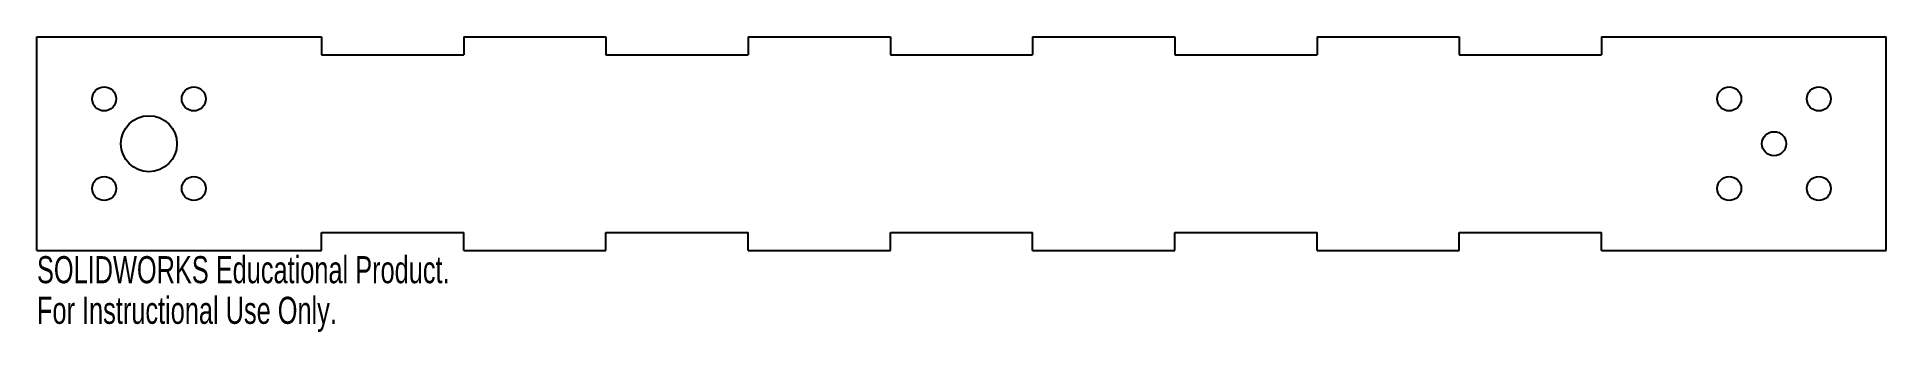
# Model space of a CAD drawing. Header units: millimetres. Extents: x -20 to 310, y -34 to 19.
import ezdxf

# ---------------------------------------------------------------- set-up
doc = ezdxf.new("R2010")
doc.units = ezdxf.units.MM
doc.styles.add('SLDTEXTSTYLE0', font='TXT', dxfattribs={"width": 0.7})

msp = doc.modelspace()

# ---------------------------------------------------------------- linework, layer by layer
at = {"color": 7, "linetype": 'Continuous', "lineweight": 25}
for p, q in [((-20, 19.05), (30.8, 19.05)), ((-20, -19.05), (-20, 19.05)), ((30.8, 19.05), (30.8, 15.875)), ((56.2, 19.05), (81.6, 19.05)), ((56.2, 19.05), (56.2, 15.875)), ((81.6, 19.05), (81.6, 15.875)), ((107, 19.05), (132.4, 19.05)), ((107, 19.05), (107, 15.875)), ((132.4, 19.05), (132.4, 15.875)), ((157.8, 19.05), (183.2, 19.05)), ((157.8, 19.05), (157.8, 15.875)), ((183.2, 19.05), (183.2, 15.875)), ((208.6, 19.05), (234, 19.05)), ((208.6, 19.05), (208.6, 15.875)), ((234, 19.05), (234, 15.875)), ((259.4, 19.05), (310.2, 19.05)), ((259.4, 19.05), (259.4, 15.875)), ((310.2, -19.05), (310.2, 19.05)), ((30.8, 15.875), (56.2, 15.875)), ((81.6, 15.875), (107, 15.875)), ((132.4, 15.875), (157.8, 15.875)), ((183.2, 15.875), (208.6, 15.875)), ((234, 15.875), (259.4, 15.875)), ((30.8, -19.05), (30.8, -15.875)), ((30.8, -15.875), (56.2, -15.875)), ((56.2, -19.05), (56.2, -15.875)), ((81.6, -19.05), (81.6, -15.875)), ((81.6, -15.875), (107, -15.875)), ((107, -19.05), (107, -15.875)), ((132.4, -19.05), (132.4, -15.875)), ((132.4, -15.875), (157.8, -15.875)), ((157.8, -19.05), (157.8, -15.875)), ((183.2, -19.05), (183.2, -15.875)), ((183.2, -15.875), (208.6, -15.875)), ((208.6, -19.05), (208.6, -15.875)), ((234, -19.05), (234, -15.875)), ((234, -15.875), (259.4, -15.875)), ((259.4, -19.05), (259.4, -15.875)), ((-20, -19.05), (30.8, -19.05)), ((56.2, -19.05), (81.6, -19.05)), ((107, -19.05), (132.4, -19.05)), ((157.8, -19.05), (183.2, -19.05)), ((208.6, -19.05), (234, -19.05)), ((259.4, -19.05), (310.2, -19.05))]:
    msp.add_line(p, q, dxfattribs=at)
for centre, radius in [((-8, 8), 2.15), ((8, 8), 2.15), ((282.2, 8), 2.15), ((298.2, 8), 2.15), ((0, 0), 5), ((290.2, 0), 2.15), ((-8, -8), 2.15), ((8, -8), 2.15), ((282.2, -8), 2.15), ((298.2, -8), 2.15)]:
    msp.add_circle(centre, radius, dxfattribs=at)

# ---------------------------------------------------------------- texts
at = {"color": 7, "linetype": 'Continuous', "char_height": 4.83362, "attachment_point": 1, "style": 'SLDTEXTSTYLE0'}
for s, insert in [('SOLIDWORKS Educational Product.', (-20, -20.07)), ('For Instructional Use Only.', (-20, -27.32))]:
    msp.add_mtext(s, dxfattribs=dict(at, insert=insert))

doc.saveas('drawing.dxf')
